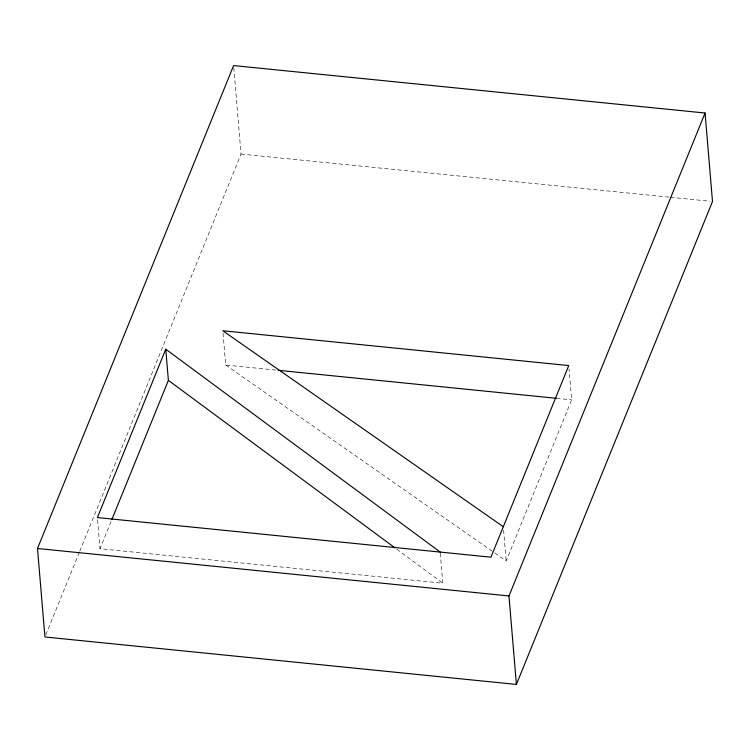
<?xml version="1.0" encoding="UTF-8"?>
<svg xmlns="http://www.w3.org/2000/svg" width="750" height="750" viewBox="0 0 750 750"><rect width="100%" height="100%" fill="white"/><g stroke="black" fill="none" stroke-linecap="round" stroke-linejoin="round"><path stroke-width="0.56" stroke-dasharray="3.75 2.81" d="M45.816 634.809L79.312 552.328M79.753 551.25L241.031 154.05L233.794 67.894M440.297 553.228L442.819 583.228L100.013 548.728L111.403 520.669M494.662 552.956L506.184 561.009L571.631 399.834L569.034 368.991M241.031 154.05L669.431 197.175M670.594 197.287L710.175 201.272M223.003 333.028L225.694 365.016L275.784 370.059M556.491 398.316L571.631 399.834M225.694 365.016L493.697 552.281M396.769 549.188L442.819 583.228M503.597 530.166L506.184 561.009M97.584 519.881L100.013 548.728"/><path stroke-width="1.12" d="M37.5 548.494L233.597 65.569L705.066 113.016L712.5 201.506L516.403 684.431L44.934 636.984L37.5 548.494L508.969 595.95L705.066 113.016M440.203 552.075L165.759 349.2L97.397 517.566L490.941 557.184L568.753 365.569L222.816 330.75L503.306 526.734M111.844 519.581L168.384 380.353L165.759 349.2M278.109 370.294L556.491 398.316M168.384 380.353L394.884 547.8M508.969 595.95L516.403 684.431"/></g></svg>
